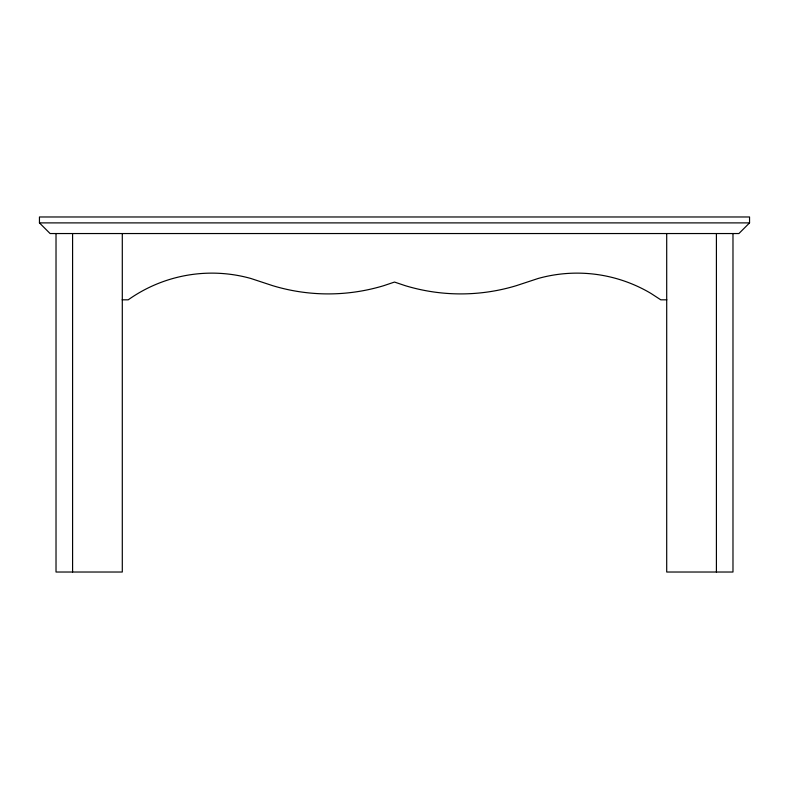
<?xml version="1.0" encoding="UTF-8"?>
<svg xmlns="http://www.w3.org/2000/svg" width="789" height="789" viewBox="0 0 789 789"><rect width="100%" height="100%" fill="white"/><g stroke="black" fill="none" stroke-linecap="round" stroke-linejoin="round"><path stroke-width="1.18" d="M749.55 222.892L738.899 233.544L50.101 233.544L39.45 222.892L39.45 216.975L749.55 216.975L749.55 222.892L39.45 222.892M122.167 299.82L128.213 299.82A144.584 144.584 0 0 1 250.823 278.468L272.639 285.657A191.49 191.49 0 0 0 383.809 285.657L394.5 282.067L405.191 285.657A191.49 191.49 0 0 0 516.361 285.657L538.177 278.468A144.584 144.584 0 0 1 650.984 293.439L660.788 299.82L666.833 299.82M732.981 233.544L732.981 572.025L666.705 572.025L666.705 233.544M716.412 233.544L716.412 572.025M122.295 233.544L122.295 572.025L56.019 572.025L56.019 233.544M72.588 233.544L72.588 572.025"/></g></svg>
